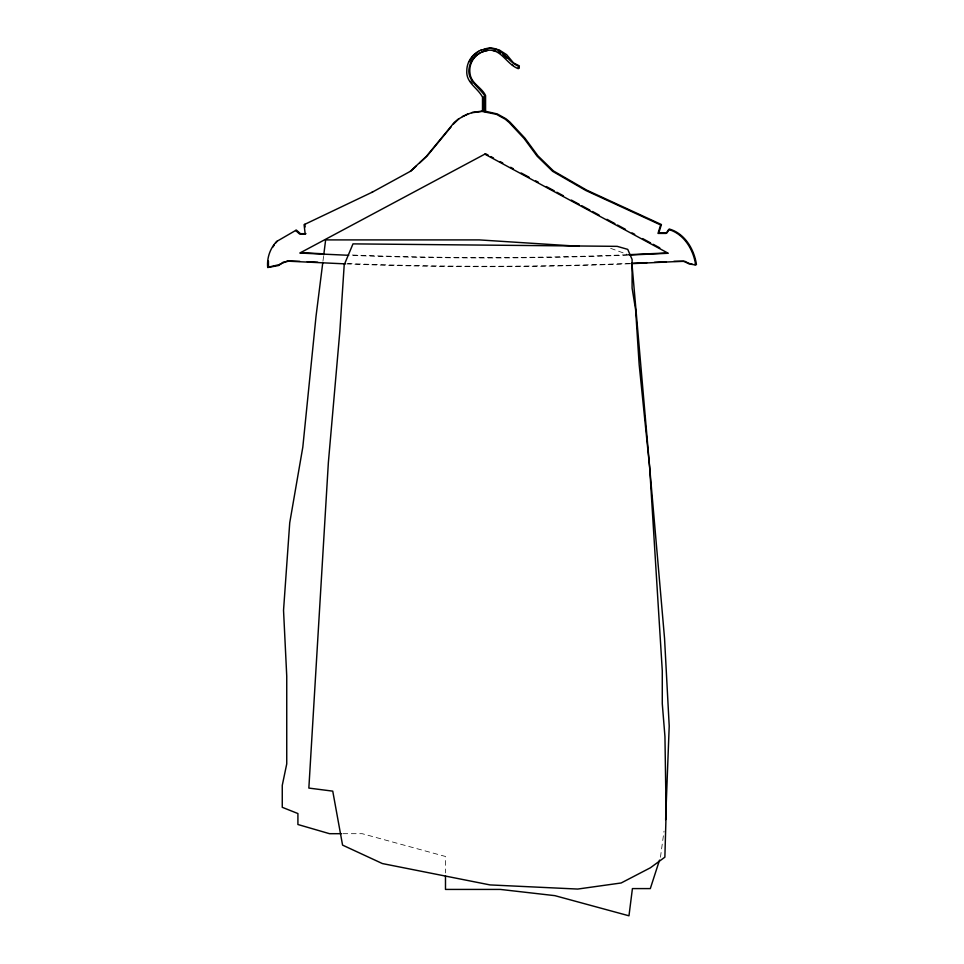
<?xml version="1.0" encoding="UTF-8"?>
<svg xmlns="http://www.w3.org/2000/svg" width="964" height="964" viewBox="0 0 964 964"><rect width="100%" height="100%" fill="white"/><g stroke="black" fill="none" stroke-linecap="round" stroke-linejoin="round"><path stroke-width="0.72" stroke-dasharray="4.82 3.62" d="M323 260.834L323.567 256.352M660.448 857.261L664.027 831.173M627.178 254.761C536.659 258.388 445.995 258.436 355.463 255.135L350.98 254.954M627.901 255.111C536.888 258.798 445.729 258.858 354.692 255.544L350.221 255.364M630.516 263.353C536.285 267.197 441.898 267.233 347.655 263.534M629.745 263.762C535.514 267.606 441.126 267.643 346.895 263.943M342.883 833.691L362.175 833.691L445.488 856.478L445.488 872.95M610.646 248.338L627.154 254.315"/><path stroke-width="1.45" d="M268.426 261.123L268.474 267.124L279.934 264.485M322.82 262.329L316.047 316.12L302.817 447.115L289.73 522.801L283.537 610.357L286.742 676.113L286.742 763.898L282.259 785.371L282.259 807.314L297.912 813.544L297.912 824.509L329.519 833.691L341.401 833.691M323.759 254.858L325.639 239.903L479.253 239.903L579.292 246.326M665.63 819.581L669.209 726.049L664.545 638.397L631.926 263.317M659.521 860.117L650.314 888.591L632.42 888.591L628.974 915.8L554.866 895.652L500.352 889.423L445.488 889.423L445.488 875.951M469.432 61.696L472.709 56.249L478.542 51.357M272.908 247.037L274.246 244.952M451.309 126.573L427.136 155.939L419.653 162.928M453.164 124.308L458.888 118.813M275.74 242.964L277.367 241.096M410.339 171.327L426.377 156.349L454.261 122.464L458.129 119.223L467.685 113.921M416.448 165.928L411.098 170.917L371.839 192.402M279.885 264.293L287.465 260.943L299.804 261.328M479.795 53.141C472.673 57.165 468.6 65.721 470.058 73.77C471.203 83.615 481.663 87.242 485.579 95.52L485.579 111.282L497.231 113.921L506.028 118.813L509.896 122.054L524.874 138.093L537.876 155.758L553.408 170.917L586.666 190.113L661.412 224.54L658.761 233.011L666.847 233.011L669.438 229.058C684.982 233.613 694.188 249.351 696.454 264.546L694.309 264.461M283.018 262.365L278.5 265.546L267.703 267.534C266.751 258.111 270.077 248.375 276.608 241.506L296.334 230.059L300.467 233.674L305.962 233.674M481.265 50.02C472.854 53.285 466.745 61.66 466.805 70.758C465.829 82.687 477.831 87.977 482.506 97.123L482.506 111.535L496.472 114.33L505.269 119.223L509.125 122.464L524.103 138.503L537.117 156.168L552.637 171.327L585.895 190.523L660.641 224.949L657.99 233.421L666.088 233.421L668.667 229.468C684.223 234.023 693.429 249.76 695.683 264.955L689.344 264.028L683.584 261.208L631.251 263.69M372.61 192.005L304.082 224.672L305.19 234.083L299.708 234.083L295.574 230.468M462.371 116.499L472.481 112.354L482.458 111.077M283.103 262.365L288.573 261.208L345.401 263.883M480.494 50.429L490.122 48.2L499.015 49.827L506.642 54.671L513.499 62.913L519.307 65.877L519.126 68.299L518.126 68.022M481.325 52.418C499.701 43.525 504.859 63.793 518.355 68.709L518.536 66.287C505.955 61.057 500.967 42.958 483.362 49.441M487.398 50.574C478.698 51.779 470.769 58.479 469.287 67.323C466.214 80.108 479.072 86.868 484.82 95.93L484.82 111.679M471.709 112.764L481.699 111.487M667.474 252.93L628.673 254.701M654.448 262.329L666.401 261.714M673.884 261.328L685.235 261.389M629.396 255.05L668.245 253.267L484.82 154.144M632.01 263.293L646.965 262.666M348.727 255.303L299.828 253.05L485.579 153.734L488.218 155.156M300.587 252.64L322.639 253.773M307.275 261.714L317.746 262.244M492.893 50.514L496.074 51.152M692.188 264.148L690.104 263.618M688.091 262.883L689.091 263.28M498.207 51.839L500.665 52.996M686.163 261.943L687.115 262.437M490.857 156.578L493.496 158.012M500.099 161.578L502.738 163M510.655 167.278L513.294 168.712M521.211 172.99L529.128 177.268M535.719 180.834L538.358 182.256M546.287 186.534L554.204 190.812M556.843 192.234L563.434 195.8M571.351 200.078L579.268 204.368M581.907 205.79L589.823 210.068M592.462 211.49L599.066 215.056M606.983 219.334L614.899 223.612M617.538 225.046L625.455 229.324M632.059 232.89L634.698 234.312M642.614 238.59L650.531 242.868M653.17 244.302L659.774 247.869M512.185 64.745L513.077 65.444M502.955 54.442L506.895 58.165M470.516 81.313L471.974 83.398M304.853 224.263L305.166 226.95M483.265 96.713L483.265 111.125M666.124 813.303L664.871 857.177L650.375 867.793L621.165 882.976L577.701 889.061L490.025 884.916L382.395 863.563L342.569 845.115L332.749 791.143L308.854 788.082L328.363 462.563L339.834 331.399L344.208 264.847L352.993 243.88L617.189 246.35L627.745 249.375L632.095 259.449L632.095 288.091L635.613 309.757L639.156 364.5L649.628 467.082L662.28 670.787L662.28 703.696L664.943 736.508L666.124 813.303"/></g></svg>
